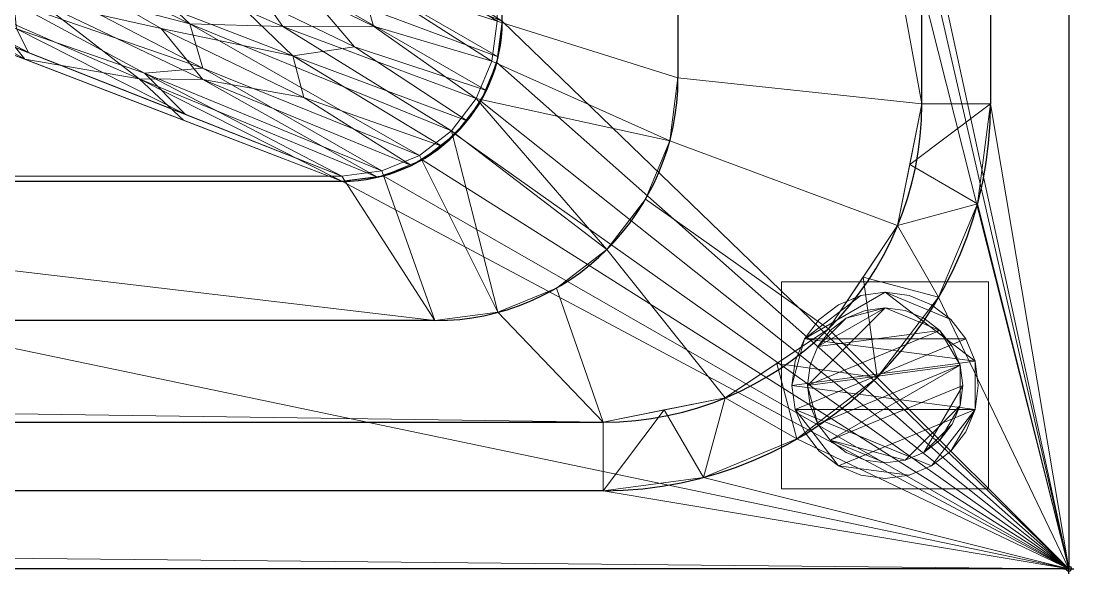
# Model space of a CAD drawing. Header units: millimetres. Extents: x -1 to 1601, y -701 to 1.
# Drawn here: x 1397.5 to 1601, y -701 to -594 of the extents above; entities that cross this region are included whole.
import ezdxf

# ---------------------------------------------------------------- set-up
doc = ezdxf.new("R2010")
doc.units = ezdxf.units.MM
doc.header["$PDMODE"] = 34
for name, color, linetype in [('IQ_200_2D', 1, 'Continuous'), ('IQ_200_3D', 1, 'Continuous'), ('IQ_204_2D', 7, 'Continuous'), ('IQ_INS_3D', 3, 'Continuous')]:
    doc.layers.add(name, color=color, linetype=linetype)

msp = doc.modelspace()

# ---------------------------------------------------------------- linework, layer by layer
at = {"layer": 'IQ_200_2D', "linetype": 'Continuous'}
for p, q in [((1600, 0), (1600, -700)), ((1600, -700), (0, -700))]:
    msp.add_line(p, q, dxfattribs=at)
at = {"layer": 'IQ_204_2D'}
for p, q in [((1571.61, -610), (1571.61, -110)), ((1584.89, -110), (1584.89, -610)), ((1524.47, -465), (1524.47, -605)), ((1490.5, -594), (1490.5, -476)), ((1241.5, -625), (1459.5, -625)), ((1477.5, -651.97), (122.5, -651.97)), ((90, -671.61), (1510, -671.61)), ((1510, -684.89), (90, -684.89))]:
    msp.add_line(p, q, dxfattribs=at)
for centre, radius, end in [((1459.5, -594), 31, 0), ((1477.5, -605), 46.97, 360), ((1510, -610), 74.89, 360), ((1510, -610), 61.61, 360)]:
    msp.add_arc(centre, radius, 270, end, dxfattribs=at)
at = {"layer": 'IQ_INS_3D'}
msp.add_point((1600, -700), dxfattribs=at)

# ---------------------------------------------------------------- meshes
at = {"layer": 'IQ_200_3D', "lineweight": 18}
mesh = msp.add_polyface(dxfattribs=at)
corners = [(1600, 0, 850), (1600, -700, 850), (0, -700, 850), (0, 0, 850), (1210.5, -594, 850), (1211.56, -602.02, 850), (1214.65, -609.5, 850), (1219.58, -615.92, 850), (1226, -620.85, 850), (1233.48, -623.94, 850), (1241.5, -625, 850), (1459.5, -625, 850), (1467.52, -623.94, 850), (1475, -620.85, 850), (1481.42, -615.92, 850), (1486.35, -609.5, 850), (1489.44, -602.02, 850), (1490.5, -594, 850), (1490.5, -476, 850), (1489.44, -467.98, 850), (1486.35, -460.5, 850), (1481.42, -454.08, 850), (1475, -449.15, 850), (1467.52, -446.06, 850), (1459.5, -445, 850), (1241.5, -445, 850), (1233.48, -446.06, 850), (1226, -449.15, 850), (1219.58, -454.08, 850), (1214.65, -460.5, 850), (1211.56, -467.98, 850), (1210.5, -476, 850), (1477.5, -68.03, 850), (122.5, -68.03, 850), (110.41, -69.63, 850), (99.15, -74.29, 850), (89.48, -81.71, 850), (82.05, -91.39, 850), (77.39, -102.65, 850), (75.8, -114.74, 850), (75.8, -351.26, 850), (77.39, -363.35, 850), (82.05, -374.61, 850), (89.48, -384.29, 850), (99.15, -391.71, 850), (110.41, -396.37, 850), (122.5, -397.97, 850), (1477.5, -397.97, 850), (1489.59, -396.37, 850), (1500.85, -391.71, 850), (1510.52, -384.29, 850), (1517.95, -374.61, 850), (1522.61, -363.35, 850), (1524.2, -351.26, 850), (1524.2, -114.74, 850), (1522.61, -102.65, 850), (1517.95, -91.39, 850), (1510.52, -81.71, 850), (1500.85, -74.29, 850), (1489.59, -69.63, 850)]
mesh.append_faces([[corners[k] for k in face] for face in [(37, 3, 36), (35, 3, 34), (4, 46, 31), (31, 46, 30), (55, 0, 54), (16, 1, 15), (14, 1, 13), (21, 49, 20), (11, 1, 10)]], dxfattribs={"vtx0": -1, "vtx1": -1})
mesh.append_faces([[corners[k] for k in face] for face in [(3, 37, 38), (3, 38, 39), (3, 39, 40, 2), (2, 40, 41), (46, 4, 5), (2, 6, 7), (46, 29, 30), (46, 28, 29), (26, 46, 47, 25), (46, 26, 27), (0, 59, 32, 3), (20, 49, 50, 19), (47, 24, 25), (0, 55, 56), (1, 52, 53), (19, 50, 51, 18), (1, 16, 17)]], dxfattribs={"vtx0": -1, "vtx2": -1})
mesh.append_faces([[corners[k] for k in face] for face in [(2, 45, 46, 5), (1, 17, 18, 51)]], dxfattribs={"vtx0": -1, "vtx2": -1, "vtx3": -1})
mesh.append_faces([[corners[k] for k in face] for face in [(41, 42, 2), (35, 36, 3), (33, 34, 3, 32), (43, 44, 2), (44, 45, 2), (42, 43, 2), (5, 6, 2), (27, 28, 46), (7, 8, 2), (8, 9, 2), (58, 59, 0), (56, 57, 0), (57, 58, 0), (51, 52, 1), (23, 24, 47), (11, 12, 1), (12, 13, 1), (14, 15, 1)]], dxfattribs={"vtx1": -1, "vtx2": -1})
mesh.append_faces([[corners[k] for k in face] for face in [(1, 2, 9, 10), (47, 48, 22, 23), (48, 49, 21, 22), (53, 54, 0, 1)]], dxfattribs={"vtx1": -1, "vtx3": -1})
mesh = msp.add_polyface(dxfattribs=at)
corners = [(1600, -13, 1000), (1600, -13, 910), (1600, -13.34, 907.41), (1600, -14.34, 905), (1600, -15.93, 902.93), (1600, -18, 901.34), (1600, -20.41, 900.34), (1600, -23, 900), (1600, -700, 900), (1600, -700, 850), (1600, 0, 850), (1600, 0, 1000)]
mesh.append_faces([[corners[k] for k in face] for face in [(5, 10, 4)]], dxfattribs={"vtx0": -1, "vtx1": -1})
mesh.append_faces([[corners[k] for k in face] for face in [(10, 6, 7)]], dxfattribs={"vtx0": -1, "vtx2": -1})
mesh.append_faces([[corners[k] for k in face] for face in [(3, 4, 10), (2, 3, 10), (1, 2, 10), (5, 6, 10)]], dxfattribs={"vtx1": -1, "vtx2": -1})
mesh.append_faces([[corners[k] for k in face] for face in [(11, 0, 1, 10)]], dxfattribs={"vtx2": -1})
mesh.append_faces([[corners[k] for k in face] for face in [(7, 8, 9, 10)]], dxfattribs={"vtx3": -1})
mesh = msp.add_polyface(dxfattribs=at)
corners = [(1600, -700, 900), (1600, -23, 900), (0, -23, 900), (0, -700, 900), (90, -35.11, 900), (1510, -35.11, 900), (1529.38, -37.66, 900), (1547.44, -45.15, 900), (1562.95, -57.05, 900), (1574.85, -72.56, 900), (1582.34, -90.62, 900), (1584.89, -110, 900), (1584.89, -610, 900), (1582.34, -629.38, 900), (1574.85, -647.44, 900), (1562.95, -662.95, 900), (1547.44, -674.85, 900), (1529.38, -682.34, 900), (1510, -684.89, 900), (90, -684.89, 900), (70.62, -682.34, 900), (52.56, -674.85, 900), (37.05, -662.95, 900), (25.15, -647.44, 900), (17.66, -629.38, 900), (15.11, -610, 900), (15.11, -110, 900), (17.66, -90.62, 900), (25.15, -72.56, 900), (37.05, -57.05, 900), (52.56, -45.15, 900), (70.62, -37.66, 900)]
mesh.append_faces([[corners[k] for k in face] for face in [(9, 1, 8), (14, 0, 13), (31, 2, 30), (28, 2, 27), (21, 3, 20), (23, 3, 22)]], dxfattribs={"vtx0": -1, "vtx1": -1})
mesh.append_faces([[corners[k] for k in face] for face in [(1, 9, 10), (1, 11, 12, 0), (0, 14, 15), (0, 18, 19), (2, 28, 29), (3, 23, 24)]], dxfattribs={"vtx0": -1, "vtx2": -1})
mesh.append_faces([[corners[k] for k in face] for face in [(10, 11, 1), (5, 6, 1), (7, 8, 1), (6, 7, 1), (12, 13, 0), (15, 16, 0), (17, 18, 0), (16, 17, 0), (31, 4, 2), (29, 30, 2), (26, 27, 2), (21, 22, 3), (24, 25, 3)]], dxfattribs={"vtx1": -1, "vtx2": -1})
mesh.append_faces([[corners[k] for k in face] for face in [(4, 5, 1, 2), (25, 26, 2, 3), (19, 20, 3, 0)]], dxfattribs={"vtx1": -1, "vtx3": -1})
mesh = msp.add_polyface(dxfattribs=at)
corners = [(1510, -48.39, 890), (90, -48.39, 890), (66.42, -53.08, 890), (46.44, -66.44, 890), (33.08, -86.42, 890), (28.39, -110, 890), (28.39, -610, 890), (33.08, -633.58, 890), (46.44, -653.56, 890), (66.42, -666.92, 890), (90, -671.61, 890), (1510, -671.61, 890), (1533.58, -666.92, 890), (1553.56, -653.56, 890), (1566.92, -633.58, 890), (1571.61, -610, 890), (1571.61, -110, 890), (1566.92, -86.42, 890), (1553.56, -66.44, 890), (1533.58, -53.08, 890), (122.5, -418.03, 890), (1477.5, -418.03, 890), (1489.66, -419.63, 890), (1500.98, -424.33, 890), (1510.71, -431.79, 890), (1518.17, -441.52, 890), (1522.87, -452.84, 890), (1524.47, -465, 890), (1524.47, -605, 890), (1522.87, -617.16, 890), (1518.17, -628.48, 890), (1510.71, -638.21, 890), (1500.98, -645.67, 890), (1489.66, -650.37, 890), (1477.5, -651.97, 890), (122.5, -651.97, 890), (110.34, -650.37, 890), (99.02, -645.67, 890), (89.29, -638.21, 890), (81.83, -628.48, 890), (77.13, -617.16, 890), (75.53, -605, 890), (75.53, -465, 890), (77.13, -452.84, 890), (81.83, -441.52, 890), (89.29, -431.79, 890), (99.02, -424.33, 890), (110.34, -419.63, 890), (122.5, -68.03, 890), (1477.5, -68.03, 890), (1489.59, -69.63, 890), (1500.85, -74.29, 890), (1510.52, -81.71, 890), (1517.95, -91.39, 890), (1522.61, -102.65, 890), (1524.2, -114.74, 890), (1524.2, -351.26, 890), (1522.61, -363.35, 890), (1517.95, -374.61, 890), (1510.52, -384.29, 890), (1500.85, -391.71, 890), (1489.59, -396.37, 890), (1477.5, -397.97, 890), (122.5, -397.97, 890), (110.41, -396.37, 890), (99.15, -391.71, 890), (89.48, -384.29, 890), (82.05, -374.61, 890), (77.39, -363.35, 890), (75.8, -351.26, 890), (75.8, -114.74, 890), (77.39, -102.65, 890), (82.05, -91.39, 890), (89.48, -81.71, 890), (99.15, -74.29, 890), (110.41, -69.63, 890)]
mesh.append_faces([[corners[k] for k in face] for face in [(65, 47, 64), (75, 1, 74), (71, 5, 70), (73, 2, 72)]], dxfattribs={"vtx0": -1, "vtx1": -1})
mesh.append_faces([[corners[k] for k in face] for face in [(15, 28, 29, 14), (11, 32, 33), (16, 55, 56, 15), (54, 17, 18, 53), (53, 18, 19, 52), (52, 19, 0, 51), (0, 50, 51), (10, 37, 38, 9), (64, 47, 20, 63), (8, 39, 40, 7), (39, 8, 9, 38), (69, 42, 43), (1, 75, 48, 0), (3, 71, 72, 2)]], dxfattribs={"vtx0": -1, "vtx2": -1})
mesh.append_faces([[corners[k] for k in face] for face in [(6, 41, 42, 69)]], dxfattribs={"vtx0": -1, "vtx2": -1, "vtx3": -1})
mesh.append_faces([[corners[k] for k in face] for face in [(11, 33, 34, 35), (71, 3, 4, 5)]], dxfattribs={"vtx0": -1, "vtx3": -1})
mesh.append_faces([[corners[k] for k in face] for face in [(49, 50, 0, 48), (36, 37, 10)]], dxfattribs={"vtx1": -1, "vtx2": -1})
mesh.append_faces([[corners[k] for k in face] for face in [(27, 28, 15, 56)]], dxfattribs={"vtx1": -1, "vtx2": -1, "vtx3": -1})
mesh.append_faces([[corners[k] for k in face] for face in [(13, 14, 29, 30), (12, 13, 30, 31), (26, 27, 56, 57), (31, 32, 11, 12), (24, 25, 58, 59), (21, 22, 61, 62), (22, 23, 60, 61), (23, 24, 59, 60), (25, 26, 57, 58), (54, 55, 16, 17), (20, 21, 62, 63), (35, 36, 10, 11), (45, 46, 66, 67), (46, 47, 65, 66), (6, 7, 40, 41), (43, 44, 68, 69), (44, 45, 67, 68), (73, 74, 1, 2), (69, 70, 5, 6)]], dxfattribs={"vtx1": -1, "vtx3": -1})
mesh = msp.add_polyface(dxfattribs=at)
corners = [(1571.61, -610, 890), (1584.89, -610, 900), (1584.89, -110, 900), (1571.61, -110, 890)]
mesh.append_faces([[corners[k] for k in face] for face in [(0, 1, 2, 3)]])
mesh = msp.add_polyface(dxfattribs=at)
corners = [(1477.5, -418.03, 870), (122.5, -418.03, 870), (110.34, -419.63, 870), (99.02, -424.33, 870), (89.29, -431.79, 870), (81.83, -441.52, 870), (77.13, -452.84, 870), (75.53, -465, 870), (75.53, -605, 870), (77.13, -617.16, 870), (81.83, -628.48, 870), (89.29, -638.21, 870), (99.02, -645.67, 870), (110.34, -650.37, 870), (122.5, -651.97, 870), (1477.5, -651.97, 870), (1489.66, -650.37, 870), (1500.98, -645.67, 870), (1510.71, -638.21, 870), (1518.17, -628.48, 870), (1522.87, -617.16, 870), (1524.47, -605, 870), (1524.47, -465, 870), (1522.87, -452.84, 870), (1518.17, -441.52, 870), (1510.71, -431.79, 870), (1500.98, -424.33, 870), (1489.66, -419.63, 870), (1211.5, -594, 870), (1211.5, -476, 870), (1212.52, -468.23, 870), (1215.52, -460.99, 870), (1220.3, -454.78, 870), (1226.51, -450.01, 870), (1233.75, -447.02, 870), (1241.5, -446, 870), (1459.5, -446, 870), (1467.25, -447.02, 870), (1474.49, -450.01, 870), (1480.7, -454.78, 870), (1485.48, -460.99, 870), (1488.48, -468.23, 870), (1489.5, -476, 870), (1489.5, -594, 870), (1488.48, -601.76, 870), (1485.47, -609.01, 870), (1480.7, -615.23, 870), (1474.49, -619.99, 870), (1467.25, -622.98, 870), (1459.5, -624, 870), (1241.5, -624, 870), (1233.75, -622.98, 870), (1226.51, -619.99, 870), (1220.3, -615.22, 870), (1215.52, -609.01, 870), (1212.52, -601.77, 870)]
mesh.append_faces([[corners[k] for k in face] for face in [(7, 4, 5, 6)]], dxfattribs={"vtx0": -1})
mesh.append_faces([[corners[k] for k in face] for face in [(41, 23, 40), (39, 27, 38), (47, 16, 46), (46, 18, 45), (45, 20, 44), (31, 1, 30), (33, 1, 32), (4, 7, 3), (54, 14, 53)]], dxfattribs={"vtx0": -1, "vtx1": -1})
mesh.append_faces([[corners[k] for k in face] for face in [(14, 1, 7, 8)]], dxfattribs={"vtx0": -1, "vtx1": -1, "vtx3": -1})
mesh.append_faces([[corners[k] for k in face] for face in [(0, 36, 37), (0, 37, 38, 27), (25, 39, 40), (44, 20, 21, 43), (15, 49, 50), (14, 28, 29)]], dxfattribs={"vtx0": -1, "vtx2": -1})
mesh.append_faces([[corners[k] for k in face] for face in [(39, 25, 26, 27), (7, 1, 2, 3)]], dxfattribs={"vtx0": -1, "vtx3": -1})
mesh.append_faces([[corners[k] for k in face] for face in [(24, 25, 40, 23), (19, 20, 45, 18), (17, 18, 46, 16), (48, 49, 15), (34, 35, 1), (33, 34, 1), (31, 32, 1), (55, 28, 14), (54, 55, 14), (52, 53, 14), (51, 52, 14), (13, 14, 8, 12), (11, 12, 8)]], dxfattribs={"vtx1": -1, "vtx2": -1})
mesh.append_faces([[corners[k] for k in face] for face in [(29, 30, 1, 14)]], dxfattribs={"vtx1": -1, "vtx2": -1, "vtx3": -1})
mesh.append_faces([[corners[k] for k in face] for face in [(41, 42, 22, 23), (21, 22, 42, 43), (35, 36, 0, 1), (47, 48, 15, 16), (50, 51, 14, 15)]], dxfattribs={"vtx1": -1, "vtx3": -1})
mesh.append_faces([[corners[k] for k in face] for face in [(8, 9, 10, 11)]], dxfattribs={"vtx3": -1})
mesh = msp.add_polyface(dxfattribs=at)
corners = [(1524.47, -465, 890), (1524.47, -465, 870), (1524.47, -605, 870), (1524.47, -605, 890)]
mesh.append_faces([[corners[k] for k in face] for face in [(0, 1, 2, 3)]])
mesh = msp.add_polyface(dxfattribs=at)
corners = [(1350.5, -583, 735), (1368.87, -579.35, 735), (1384.44, -568.94, 735), (1394.85, -553.37, 735), (1398.5, -535, 735), (1490.5, -594, 870), (1489.72, -600.9, 870), (1487.43, -607.45, 870), (1483.73, -613.33, 870), (1478.82, -618.24, 870), (1472.94, -621.93, 870), (1466.39, -624.22, 870), (1459.5, -625, 870), (1424.61, -595.45, 798.33), (1434.41, -585.67, 798.35), (1398.25, -601.4, 794.14), (1438.81, -560.85, 794.14), (1420.35, -605.18, 809.97), (1448.44, -577.08, 809.96), (1450.05, -600.73, 826.34), (1452.18, -608.77, 836.78), (1432.66, -605.34, 817.55), (1376.65, -574.14, 735), (1400.9, -590.13, 773.1), (1461.96, -598.99, 836.79), (1451.42, -586.59, 817.57), (1389.64, -561.15, 735), (1419.75, -571.31, 773.12), (1400.68, -581.65, 762.48), (1362.33, -580.65, 735), (1391.02, -592.42, 770.53), (1396.15, -546.83, 735), (1421.07, -562.36, 770.53), (1428.88, -613.2, 832.07), (1464.65, -577.42, 832.07)]
mesh.append_faces([[corners[k] for k in face] for face in [(10, 20, 9), (7, 25, 6), (12, 17, 11), (6, 18, 5), (2, 28, 22), (31, 32, 3), (15, 17, 33), (5, 18, 34)]], dxfattribs={"vtx0": -1, "vtx1": -1})
mesh.append_faces([[corners[k] for k in face] for face in [(20, 21, 13), (7, 24, 25), (19, 28, 14), (23, 22, 28), (32, 16, 18), (16, 32, 31), (15, 29, 30), (17, 21, 11), (27, 18, 25), (28, 19, 13), (14, 24, 19), (20, 19, 9), (19, 20, 13), (21, 20, 10), (23, 13, 21), (17, 30, 23), (17, 23, 21), (19, 24, 8), (25, 24, 14), (26, 27, 14), (6, 25, 18), (14, 27, 25), (27, 3, 32), (14, 28, 2), (23, 28, 13), (23, 30, 1), (15, 30, 17), (27, 32, 18)]], dxfattribs={"vtx0": -1, "vtx1": -1, "vtx2": -1})
mesh.append_faces([[corners[k] for k in face] for face in [(17, 12, 33), (24, 7, 8), (18, 16, 34), (14, 2, 26)]], dxfattribs={"vtx0": -1, "vtx2": -1})
mesh.append_faces([[corners[k] for k in face] for face in [(29, 1, 30), (8, 9, 19), (10, 11, 21), (1, 22, 23), (26, 3, 27)]], dxfattribs={"vtx1": -1, "vtx2": -1})
mesh.append_faces([[corners[k] for k in face] for face in [(15, 0, 29), (31, 4, 16)]], dxfattribs={"vtx2": -1})
mesh = msp.add_polyface(dxfattribs=at)
corners = [(1350.5, -581, 735), (1459.5, -624, 870), (1467.25, -622.98, 870), (1474.49, -619.99, 870), (1480.7, -615.23, 870), (1485.47, -609.01, 870), (1488.48, -601.76, 870), (1489.5, -594, 870), (1396.5, -535, 735), (1395.35, -545.23, 735), (1391.95, -554.95, 735), (1386.47, -563.68, 735), (1379.18, -570.96, 735), (1370.45, -576.45, 735), (1360.73, -579.85, 735), (1398.93, -600.11, 794.99), (1437.83, -561.22, 794.99), (1430.09, -594.57, 804.09), (1438.92, -581.96, 802.69), (1421.39, -604.12, 811.3), (1463.66, -577.61, 832.49), (1434.29, -569.44, 791.63), (1465.63, -594.97, 839.88), (1448.11, -595.05, 821.28), (1462.93, -585.38, 832.7), (1415.34, -580.62, 777.27), (1411.61, -571.47, 766.53), (1402.15, -587.16, 772.67), (1432.66, -603.14, 816.6), (1396.1, -590.48, 773.24), (1396.63, -595.52, 782.8), (1429.22, -612.05, 832.49), (1404.98, -582.01, 769.05)]
mesh.append_faces([[corners[k] for k in face] for face in [(7, 24, 6), (31, 30, 15), (4, 17, 3), (6, 22, 5), (16, 21, 20), (20, 24, 7), (3, 28, 2), (12, 32, 11)]], dxfattribs={"vtx0": -1, "vtx1": -1})
mesh.append_faces([[corners[k] for k in face] for face in [(21, 16, 9), (28, 29, 19), (27, 32, 12), (29, 30, 19), (26, 25, 18), (26, 18, 21), (28, 19, 2), (18, 23, 22), (24, 22, 6), (25, 11, 32), (17, 4, 23), (22, 24, 18), (5, 22, 23), (18, 25, 23), (17, 23, 25), (21, 18, 24), (24, 20, 21), (17, 25, 32), (26, 11, 25), (10, 26, 21), (17, 27, 28), (27, 13, 29), (28, 3, 17), (27, 29, 28), (31, 19, 30), (30, 14, 15), (30, 29, 14), (17, 32, 27)]], dxfattribs={"vtx0": -1, "vtx1": -1, "vtx2": -1})
mesh.append_faces([[corners[k] for k in face] for face in [(21, 9, 10), (19, 1, 2), (23, 4, 5), (29, 13, 14), (26, 10, 11)]], dxfattribs={"vtx0": -1, "vtx2": -1})
mesh.append_faces([[corners[k] for k in face] for face in [(12, 13, 27), (31, 1, 19)]], dxfattribs={"vtx1": -1, "vtx2": -1})
mesh.append_faces([[corners[k] for k in face] for face in [(14, 0, 15), (16, 8, 9)]], dxfattribs={"vtx2": -1})
mesh = msp.add_polyface(dxfattribs=at)
corners = [(1350.5, -581, 735), (1241.5, -624, 870), (1459.5, -624, 870)]
mesh.append_faces([[corners[k] for k in face] for face in [(0, 1, 2)]])
mesh = msp.add_polyface(dxfattribs=at)
corners = [(1350.5, -583, 735), (1459.5, -625, 870), (1241.5, -625, 870)]
mesh.append_faces([[corners[k] for k in face] for face in [(0, 1, 2)]])
mesh = msp.add_polyface(dxfattribs=at)
corners = [(1490.5, -594, 870), (1490.5, -594, 850), (1489.44, -602.02, 850), (1486.35, -609.5, 850), (1481.42, -615.92, 850), (1475, -620.85, 850), (1467.52, -623.94, 850), (1459.5, -625, 850), (1459.5, -625, 870), (1466.39, -624.22, 870), (1472.94, -621.93, 870), (1478.82, -618.24, 870), (1483.73, -613.33, 870), (1487.43, -607.45, 870), (1489.72, -600.9, 870)]
mesh.append_faces([[corners[k] for k in face] for face in [(9, 7, 8)]], dxfattribs={"vtx0": -1})
mesh.append_faces([[corners[k] for k in face] for face in [(2, 14, 1), (4, 12, 3), (13, 3, 12), (5, 11, 4), (12, 4, 11)]], dxfattribs={"vtx0": -1, "vtx1": -1})
mesh.append_faces([[corners[k] for k in face] for face in [(13, 2, 3), (6, 9, 10), (10, 5, 6), (9, 6, 7)]], dxfattribs={"vtx0": -1, "vtx2": -1})
mesh.append_faces([[corners[k] for k in face] for face in [(13, 14, 2), (10, 11, 5)]], dxfattribs={"vtx1": -1, "vtx2": -1})
mesh.append_faces([[corners[k] for k in face] for face in [(14, 0, 1)]], dxfattribs={"vtx2": -1})
mesh = msp.add_polyface(dxfattribs=at)
corners = [(1477.5, -651.97, 890), (1489.66, -650.37, 890), (1500.98, -645.67, 890), (1510.71, -638.21, 890), (1518.17, -628.48, 890), (1522.87, -617.16, 890), (1524.47, -605, 890), (1524.47, -605, 870), (1522.87, -617.16, 870), (1518.17, -628.48, 870), (1510.71, -638.21, 870), (1500.98, -645.67, 870), (1489.66, -650.37, 870), (1477.5, -651.97, 870)]
mesh.append_faces([[corners[k] for k in face] for face in [(1, 12, 13, 0)]], dxfattribs={"vtx0": -1})
mesh.append_faces([[corners[k] for k in face] for face in [(2, 11, 12, 1), (11, 2, 3, 10), (5, 8, 9, 4), (10, 3, 4, 9)]], dxfattribs={"vtx0": -1, "vtx2": -1})
mesh.append_faces([[corners[k] for k in face] for face in [(6, 7, 8, 5)]], dxfattribs={"vtx2": -1})
mesh = msp.add_polyface(dxfattribs=at)
corners = [(1571.61, -610, 890), (1566.92, -633.58, 890), (1553.56, -653.56, 890), (1533.58, -666.92, 890), (1510, -671.61, 890), (1510, -684.89, 900), (1529.38, -682.34, 900), (1547.44, -674.85, 900), (1562.95, -662.95, 900), (1574.85, -647.44, 900), (1582.34, -629.38, 900), (1584.89, -610, 900), (1521.79, -669.26, 890), (1543.57, -660.24, 890), (1560.24, -643.57, 890), (1569.26, -621.79, 890)]
mesh.append_faces([[corners[k] for k in face] for face in [(15, 11, 0)]], dxfattribs={"vtx0": -1})
mesh.append_faces([[corners[k] for k in face] for face in [(6, 12, 5), (13, 8, 2), (8, 13, 7), (9, 14, 8), (2, 8, 14)]], dxfattribs={"vtx0": -1, "vtx1": -1})
mesh.append_faces([[corners[k] for k in face] for face in [(3, 6, 7), (6, 3, 12), (15, 10, 11), (9, 1, 14)]], dxfattribs={"vtx0": -1, "vtx2": -1})
mesh.append_faces([[corners[k] for k in face] for face in [(4, 5, 12)]], dxfattribs={"vtx1": -1})
mesh.append_faces([[corners[k] for k in face] for face in [(13, 3, 7), (15, 1, 10), (9, 10, 1)]], dxfattribs={"vtx1": -1, "vtx2": -1})
mesh = msp.add_polyface(dxfattribs=at)
corners = [(1241.5, -625, 870), (1459.5, -625, 870), (1459.5, -625, 850), (1241.5, -625, 850)]
mesh.append_faces([[corners[k] for k in face] for face in [(0, 1, 2, 3)]])
mesh = msp.add_polyface(dxfattribs=at)
corners = [(1544.5, -644.5, 850), (1544.5, -684.5, 850), (1584.5, -684.5, 850), (1584.5, -644.5, 850)]
mesh.append_faces([[corners[k] for k in face] for face in [(0, 1, 2, 3)]])
mesh = msp.add_polyface(dxfattribs=at)
corners = [(1584.5, -684.5, 75), (1544.5, -684.5, 75), (1544.5, -644.5, 75), (1584.5, -644.5, 75)]
mesh.append_faces([[corners[k] for k in face] for face in [(0, 1, 2, 3)]])
mesh = msp.add_polyface(dxfattribs=at)
corners = [(1584.5, -644.5, 850), (1584.5, -644.5, 75), (1544.5, -644.5, 75), (1544.5, -644.5, 850)]
mesh.append_faces([[corners[k] for k in face] for face in [(0, 1, 2, 3)]])
mesh = msp.add_polyface(dxfattribs=at)
corners = [(1544.5, -644.5, 850), (1544.5, -644.5, 75), (1544.5, -684.5, 75), (1544.5, -684.5, 850)]
mesh.append_faces([[corners[k] for k in face] for face in [(0, 1, 2, 3)]])
mesh = msp.add_polyface(dxfattribs=at)
corners = [(1584.5, -684.5, 850), (1584.5, -684.5, 75), (1584.5, -644.5, 75), (1584.5, -644.5, 850)]
mesh.append_faces([[corners[k] for k in face] for face in [(0, 1, 2, 3)]])
mesh = msp.add_polyface(dxfattribs=at)
corners = [(1546.5, -664.5, 5), (1547.11, -669.16, 5), (1548.91, -673.5, 5), (1551.77, -677.23, 5), (1555.5, -680.09, 5), (1559.84, -681.89, 5), (1564.5, -682.5, 5), (1569.16, -681.89, 5), (1573.5, -680.09, 5), (1577.23, -677.23, 5), (1580.09, -673.5, 5), (1581.89, -669.16, 5), (1582.5, -664.5, 5), (1581.89, -659.84, 5), (1580.09, -655.5, 5), (1577.23, -651.77, 5), (1573.5, -648.91, 5), (1569.16, -647.11, 5), (1564.5, -646.5, 5), (1559.84, -647.11, 5), (1555.5, -648.91, 5), (1551.77, -651.77, 5), (1548.91, -655.5, 5), (1547.11, -659.84, 5)]
mesh.append_faces([[corners[k] for k in face] for face in [(11, 8, 9, 10)]], dxfattribs={"vtx0": -1})
mesh.append_faces([[corners[k] for k in face] for face in [(4, 7, 8, 11), (11, 0, 1, 4), (13, 18, 19, 22)]], dxfattribs={"vtx0": -1, "vtx2": -1, "vtx3": -1})
mesh.append_faces([[corners[k] for k in face] for face in [(0, 11, 12, 13)]], dxfattribs={"vtx0": -1, "vtx3": -1})
mesh.append_faces([[corners[k] for k in face] for face in [(2, 3, 4, 1), (16, 17, 18, 15)]], dxfattribs={"vtx2": -1})
mesh.append_faces([[corners[k] for k in face] for face in [(13, 14, 15, 18), (22, 23, 0, 13)]], dxfattribs={"vtx2": -1, "vtx3": -1})
mesh.append_faces([[corners[k] for k in face] for face in [(4, 5, 6, 7), (19, 20, 21, 22)]], dxfattribs={"vtx3": -1})
mesh = msp.add_polyface(dxfattribs=at)
corners = [(1546.5, -664.5, 0), (1547.11, -659.84, 0), (1548.91, -655.5, 0), (1551.77, -651.77, 0), (1555.5, -648.91, 0), (1559.84, -647.11, 0), (1564.5, -646.5, 0), (1569.16, -647.11, 0), (1573.5, -648.91, 0), (1577.23, -651.77, 0), (1580.09, -655.5, 0), (1581.89, -659.84, 0), (1582.5, -664.5, 0), (1581.89, -669.16, 0), (1580.09, -673.5, 0), (1577.23, -677.23, 0), (1573.5, -680.09, 0), (1569.16, -681.89, 0), (1564.5, -682.5, 0), (1559.84, -681.89, 0), (1555.5, -680.09, 0), (1551.77, -677.23, 0), (1548.91, -673.5, 0), (1547.11, -669.16, 0)]
mesh.append_faces([[corners[k] for k in face] for face in [(2, 0, 1), (15, 13, 14), (13, 11, 12)]], dxfattribs={"vtx0": -1})
mesh.append_faces([[corners[k] for k in face] for face in [(16, 23, 13, 15)]], dxfattribs={"vtx0": -1, "vtx1": -1, "vtx2": -1})
mesh.append_faces([[corners[k] for k in face] for face in [(2, 10, 23, 0)]], dxfattribs={"vtx0": -1, "vtx1": -1, "vtx3": -1})
mesh.append_faces([[corners[k] for k in face] for face in [(2, 5, 6)]], dxfattribs={"vtx0": -1, "vtx2": -1})
mesh.append_faces([[corners[k] for k in face] for face in [(23, 10, 11, 13), (23, 16, 17, 20)]], dxfattribs={"vtx0": -1, "vtx2": -1, "vtx3": -1})
mesh.append_faces([[corners[k] for k in face] for face in [(9, 10, 2, 6)]], dxfattribs={"vtx1": -1, "vtx2": -1, "vtx3": -1})
mesh.append_faces([[corners[k] for k in face] for face in [(3, 4, 5, 2), (18, 19, 20, 17)]], dxfattribs={"vtx2": -1})
mesh.append_faces([[corners[k] for k in face] for face in [(6, 7, 8, 9), (20, 21, 22, 23)]], dxfattribs={"vtx3": -1})
mesh = msp.add_polyface(dxfattribs=at)
corners = [(1546.5, -664.5, 5), (1547.11, -659.84, 5), (1548.91, -655.5, 5), (1551.77, -651.77, 5), (1555.5, -648.91, 5), (1559.84, -647.11, 5), (1564.5, -646.5, 5), (1569.16, -647.11, 5), (1573.5, -648.91, 5), (1577.23, -651.77, 5), (1580.09, -655.5, 5), (1581.89, -659.84, 5), (1582.5, -664.5, 5), (1582.5, -664.5, 0), (1581.89, -659.84, 0), (1580.09, -655.5, 0), (1577.23, -651.77, 0), (1573.5, -648.91, 0), (1569.16, -647.11, 0), (1564.5, -646.5, 0), (1559.84, -647.11, 0), (1555.5, -648.91, 0), (1551.77, -651.77, 0), (1548.91, -655.5, 0), (1547.11, -659.84, 0), (1546.5, -664.5, 0)]
mesh.append_faces([[corners[k] for k in face] for face in [(13, 14, 11, 12), (0, 1, 24, 25)]], dxfattribs={"vtx1": -1})
mesh.append_faces([[corners[k] for k in face] for face in [(14, 15, 10, 11), (16, 17, 8, 9), (15, 16, 9, 10), (17, 18, 7, 8), (6, 7, 18, 19), (19, 20, 5, 6), (20, 21, 4, 5), (22, 23, 2, 3), (21, 22, 3, 4), (23, 24, 1, 2)]], dxfattribs={"vtx1": -1, "vtx3": -1})
mesh = msp.add_polyface(dxfattribs=at)
corners = [(1549.5, -664.5, 75), (1550.01, -668.38, 75), (1551.51, -672, 75), (1553.89, -675.11, 75), (1557, -677.49, 75), (1560.62, -678.99, 75), (1564.5, -679.5, 75), (1568.38, -678.99, 75), (1572, -677.49, 75), (1575.11, -675.11, 75), (1577.49, -672, 75), (1578.99, -668.38, 75), (1579.5, -664.5, 75), (1578.99, -660.62, 75), (1577.49, -657, 75), (1575.11, -653.89, 75), (1572, -651.51, 75), (1568.38, -650.01, 75), (1564.5, -649.5, 75), (1560.62, -650.01, 75), (1557, -651.51, 75), (1553.89, -653.89, 75), (1551.51, -657, 75), (1550.01, -660.62, 75)]
mesh.append_faces([[corners[k] for k in face] for face in [(10, 8, 9), (22, 20, 21)]], dxfattribs={"vtx0": -1})
mesh.append_faces([[corners[k] for k in face] for face in [(7, 3, 6)]], dxfattribs={"vtx0": -1, "vtx1": -1})
mesh.append_faces([[corners[k] for k in face] for face in [(22, 15, 18, 20)]], dxfattribs={"vtx0": -1, "vtx1": -1, "vtx2": -1, "vtx3": -1})
mesh.append_faces([[corners[k] for k in face] for face in [(13, 2, 3, 12)]], dxfattribs={"vtx0": -1, "vtx2": -1})
mesh.append_faces([[corners[k] for k in face] for face in [(3, 7, 8, 12)]], dxfattribs={"vtx0": -1, "vtx2": -1, "vtx3": -1})
mesh.append_faces([[corners[k] for k in face] for face in [(17, 18, 15, 16), (19, 20, 18)]], dxfattribs={"vtx1": -1})
mesh.append_faces([[corners[k] for k in face] for face in [(11, 12, 8, 10)]], dxfattribs={"vtx1": -1, "vtx2": -1})
mesh.append_faces([[corners[k] for k in face] for face in [(4, 5, 6, 3)]], dxfattribs={"vtx2": -1})
mesh.append_faces([[corners[k] for k in face] for face in [(0, 1, 2, 13), (13, 14, 15, 0), (22, 23, 0, 15)]], dxfattribs={"vtx2": -1, "vtx3": -1})
mesh = msp.add_polyface(dxfattribs=at)
corners = [(1549.5, -664.5, 5), (1550.01, -660.62, 5), (1551.51, -657, 5), (1553.89, -653.89, 5), (1557, -651.51, 5), (1560.62, -650.01, 5), (1564.5, -649.5, 5), (1568.38, -650.01, 5), (1572, -651.51, 5), (1575.11, -653.89, 5), (1577.49, -657, 5), (1578.99, -660.62, 5), (1579.5, -664.5, 5), (1578.99, -668.38, 5), (1577.49, -672, 5), (1575.11, -675.11, 5), (1572, -677.49, 5), (1568.38, -678.99, 5), (1564.5, -679.5, 5), (1560.62, -678.99, 5), (1557, -677.49, 5), (1553.89, -675.11, 5), (1551.51, -672, 5), (1550.01, -668.38, 5)]
mesh.append_faces([[corners[k] for k in face] for face in [(9, 6, 7, 8), (4, 2, 3), (15, 13, 14)]], dxfattribs={"vtx0": -1})
mesh.append_faces([[corners[k] for k in face] for face in [(18, 21, 17)]], dxfattribs={"vtx0": -1, "vtx1": -1})
mesh.append_faces([[corners[k] for k in face] for face in [(22, 0, 11, 21)]], dxfattribs={"vtx0": -1, "vtx1": -1, "vtx2": -1})
mesh.append_faces([[corners[k] for k in face] for face in [(0, 6, 9, 11), (21, 11, 13, 17)]], dxfattribs={"vtx0": -1, "vtx1": -1, "vtx2": -1, "vtx3": -1})
mesh.append_faces([[corners[k] for k in face] for face in [(23, 0, 22), (12, 13, 11)]], dxfattribs={"vtx1": -1})
mesh.append_faces([[corners[k] for k in face] for face in [(16, 17, 13, 15)]], dxfattribs={"vtx1": -1, "vtx2": -1})
mesh.append_faces([[corners[k] for k in face] for face in [(9, 10, 11)]], dxfattribs={"vtx2": -1})
mesh.append_faces([[corners[k] for k in face] for face in [(4, 5, 6, 2), (0, 1, 2, 6)]], dxfattribs={"vtx2": -1, "vtx3": -1})
mesh.append_faces([[corners[k] for k in face] for face in [(18, 19, 20, 21)]], dxfattribs={"vtx3": -1})
mesh = msp.add_polyface(dxfattribs=at)
corners = [(1549.5, -664.5, 75), (1550.01, -660.62, 75), (1551.51, -657, 75), (1553.89, -653.89, 75), (1557, -651.51, 75), (1560.62, -650.01, 75), (1564.5, -649.5, 75), (1568.38, -650.01, 75), (1572, -651.51, 75), (1575.11, -653.89, 75), (1577.49, -657, 75), (1578.99, -660.62, 75), (1579.5, -664.5, 75), (1579.5, -664.5, 5), (1578.99, -660.62, 5), (1577.49, -657, 5), (1575.11, -653.89, 5), (1572, -651.51, 5), (1568.38, -650.01, 5), (1564.5, -649.5, 5), (1560.62, -650.01, 5), (1557, -651.51, 5), (1553.89, -653.89, 5), (1551.51, -657, 5), (1550.01, -660.62, 5), (1549.5, -664.5, 5)]
mesh.append_faces([[corners[k] for k in face] for face in [(1, 24, 25, 0)]], dxfattribs={"vtx0": -1})
mesh.append_faces([[corners[k] for k in face] for face in [(8, 17, 18, 7), (9, 16, 17, 8), (7, 18, 19, 6), (15, 10, 11, 14), (5, 20, 21, 4), (4, 21, 22, 3), (2, 23, 24, 1), (3, 22, 23, 2), (20, 5, 6, 19)]], dxfattribs={"vtx0": -1, "vtx2": -1})
mesh.append_faces([[corners[k] for k in face] for face in [(13, 14, 11, 12)]], dxfattribs={"vtx1": -1})
mesh.append_faces([[corners[k] for k in face] for face in [(9, 10, 15, 16)]], dxfattribs={"vtx1": -1, "vtx3": -1})
mesh = msp.add_polyface(dxfattribs=at)
corners = [(1477.5, -651.97, 890), (1477.5, -651.97, 870), (122.5, -651.97, 870), (122.5, -651.97, 890)]
mesh.append_faces([[corners[k] for k in face] for face in [(0, 1, 2, 3)]])
mesh = msp.add_polyface(dxfattribs=at)
corners = [(1582.5, -664.5, 5), (1581.89, -669.16, 5), (1580.09, -673.5, 5), (1577.23, -677.23, 5), (1573.5, -680.09, 5), (1569.16, -681.89, 5), (1564.5, -682.5, 5), (1559.84, -681.89, 5), (1555.5, -680.09, 5), (1551.77, -677.23, 5), (1548.91, -673.5, 5), (1547.11, -669.16, 5), (1546.5, -664.5, 5), (1546.5, -664.5, 0), (1547.11, -669.16, 0), (1548.91, -673.5, 0), (1551.77, -677.23, 0), (1555.5, -680.09, 0), (1559.84, -681.89, 0), (1564.5, -682.5, 0), (1569.16, -681.89, 0), (1573.5, -680.09, 0), (1577.23, -677.23, 0), (1580.09, -673.5, 0), (1581.89, -669.16, 0), (1582.5, -664.5, 0)]
mesh.append_faces([[corners[k] for k in face] for face in [(13, 14, 11, 12), (0, 1, 24, 25)]], dxfattribs={"vtx1": -1})
mesh.append_faces([[corners[k] for k in face] for face in [(14, 15, 10, 11), (16, 17, 8, 9), (15, 16, 9, 10), (17, 18, 7, 8), (6, 7, 18, 19), (19, 20, 5, 6), (20, 21, 4, 5), (22, 23, 2, 3), (21, 22, 3, 4), (23, 24, 1, 2)]], dxfattribs={"vtx1": -1, "vtx3": -1})
mesh = msp.add_polyface(dxfattribs=at)
corners = [(1579.5, -664.5, 75), (1578.99, -668.38, 75), (1577.49, -672, 75), (1575.11, -675.11, 75), (1572, -677.49, 75), (1568.38, -678.99, 75), (1564.5, -679.5, 75), (1560.62, -678.99, 75), (1557, -677.49, 75), (1553.89, -675.11, 75), (1551.51, -672, 75), (1550.01, -668.38, 75), (1549.5, -664.5, 75), (1549.5, -664.5, 5), (1550.01, -668.38, 5), (1551.51, -672, 5), (1553.89, -675.11, 5), (1557, -677.49, 5), (1560.62, -678.99, 5), (1564.5, -679.5, 5), (1568.38, -678.99, 5), (1572, -677.49, 5), (1575.11, -675.11, 5), (1577.49, -672, 5), (1578.99, -668.38, 5), (1579.5, -664.5, 5)]
mesh.append_faces([[corners[k] for k in face] for face in [(1, 24, 25, 0)]], dxfattribs={"vtx0": -1})
mesh.append_faces([[corners[k] for k in face] for face in [(11, 14, 15, 10), (10, 15, 16, 9), (8, 17, 18, 7), (9, 16, 17, 8), (7, 18, 19, 6), (5, 20, 21, 4), (4, 21, 22, 3), (2, 23, 24, 1), (3, 22, 23, 2), (20, 5, 6, 19)]], dxfattribs={"vtx0": -1, "vtx2": -1})
mesh.append_faces([[corners[k] for k in face] for face in [(12, 13, 14, 11)]], dxfattribs={"vtx2": -1})
mesh = msp.add_polyface(dxfattribs=at)
corners = [(90, -671.61, 890), (90, -684.89, 900), (1510, -684.89, 900), (1510, -671.61, 890)]
mesh.append_faces([[corners[k] for k in face] for face in [(0, 1, 2, 3)]])
mesh = msp.add_polyface(dxfattribs=at)
corners = [(1544.5, -684.5, 850), (1544.5, -684.5, 75), (1584.5, -684.5, 75), (1584.5, -684.5, 850)]
mesh.append_faces([[corners[k] for k in face] for face in [(0, 1, 2, 3)]])
mesh = msp.add_polyface(dxfattribs=at)
corners = [(1600, -700, 900), (0, -700, 900), (0, -700, 850), (1600, -700, 850)]
mesh.append_faces([[corners[k] for k in face] for face in [(0, 1, 2, 3)]])

doc.saveas('drawing.dxf')
